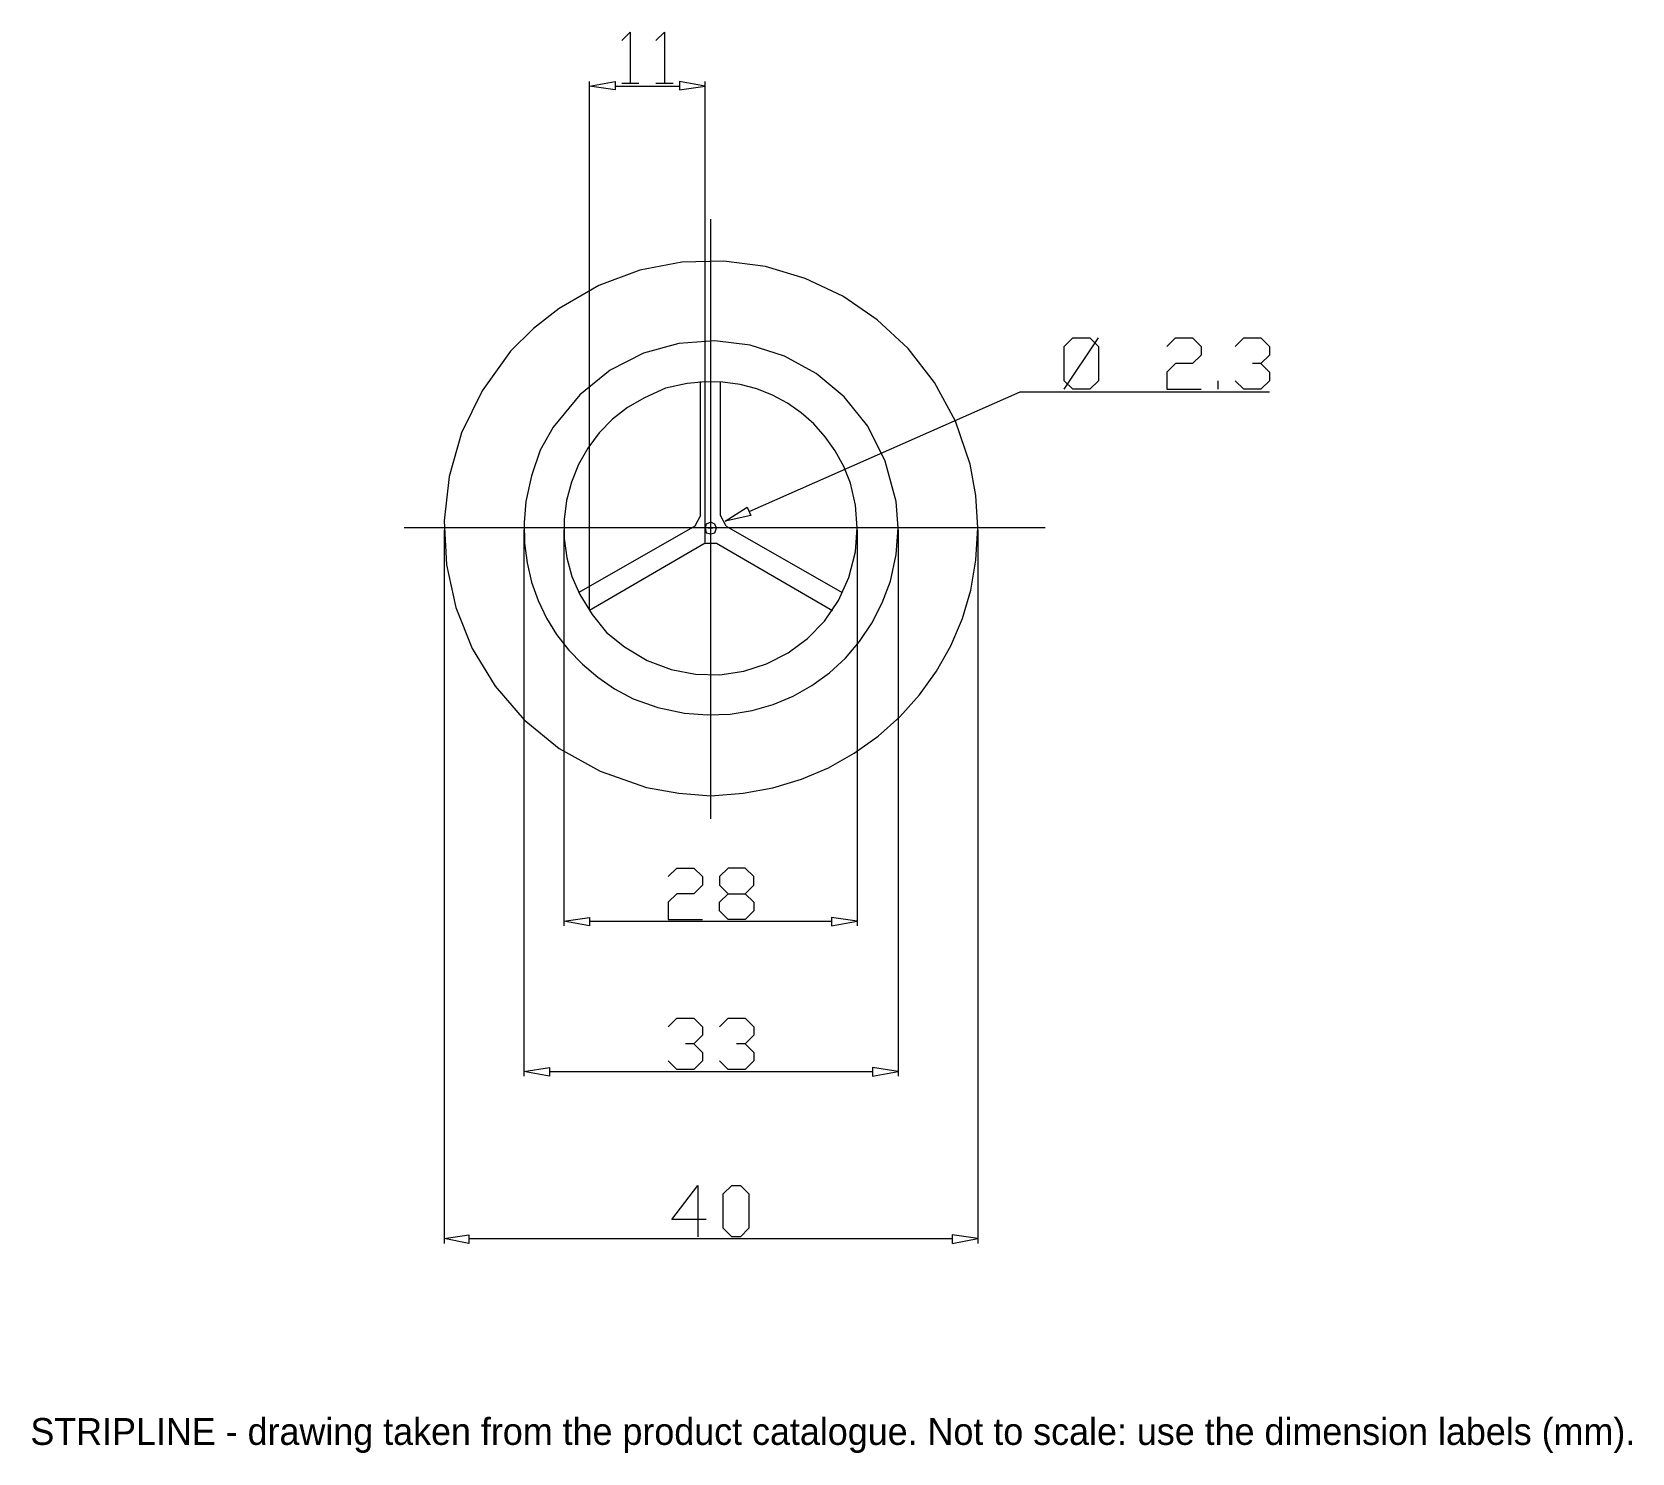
# Model space of a CAD drawing. Extents: x 0 to 239, y -13 to 199.
import ezdxf

# ---------------------------------------------------------------- set-up
doc = ezdxf.new("R2010")
doc.units = 0
doc.layers.add('GEOMETRY', color=7, linetype='Continuous')
doc.layers.add('NOTE', color=1, linetype='Continuous')

msp = doc.modelspace()

# ---------------------------------------------------------------- linework, layer by layer
at = {"layer": 'GEOMETRY', "lineweight": 13}
for points in [[(88.18, 197.36), (89.45, 198.64), (89.45, 190.99)], [(93.28, 197.36), (94.55, 198.64), (94.55, 190.99)], [(83.36, 112.66), (83.36, 191.27)], [(88.18, 190.99), (90.73, 190.99)], [(93.28, 190.99), (95.83, 190.99)], [(100.64, 122.58), (100.64, 191.27)], [(87.19, 190.56), (96.82, 190.56)], [(101.49, 81.36), (101.49, 170.74)], [(154.18, 145.38), (159.28, 153.03)], [(169.48, 151.75), (170.76, 153.03), (173.3, 153.03), (174.58, 151.75), (174.58, 150.48), (173.3, 149.21), (170.76, 149.21), (169.48, 147.93), (169.48, 145.38), (174.58, 145.38)], [(179.68, 151.75), (180.95, 153.03), (183.5, 153.03), (184.78, 151.75), (184.78, 150.48), (183.5, 149.21), (182.23, 149.21)], [(183.5, 149.21), (184.78, 147.93), (184.78, 146.66), (183.5, 145.38), (180.95, 145.38), (179.68, 146.66)], [(99.94, 126.54), (99.94, 146.52)], [(102.91, 126.54), (102.91, 146.52)], [(177.13, 145.38), (177.13, 146.66)], [(184.78, 144.96), (147.53, 144.96), (107.16, 127.11)], [(99.93, 126.54), (99.08, 124.99)], [(103.76, 124.99), (102.91, 126.54)], [(151.35, 124.7), (55.74, 124.7)], [(61.69, 124.42), (61.69, 18.05)], [(73.59, 124.42), (73.59, 42.98)], [(79.54, 124.42), (79.54, 65.36)], [(99.08, 124.99), (81.8, 115.07)], [(101.07, 124.7), (101.78, 124.7)], [(101.49, 124.28), (101.49, 124.99)], [(103.76, 124.99), (121.04, 115.07)], [(123.31, 124.42), (123.31, 65.36)], [(129.4, 124.42), (129.4, 42.98)], [(141.29, 124.42), (141.29, 18.05)], [(100.64, 122.44), (83.36, 112.38)], [(100.64, 122.44), (102.34, 122.44)], [(102.34, 122.44), (119.62, 112.38)], [(95.12, 72.72), (96.39, 73.99), (98.94, 73.99), (100.22, 72.72), (100.22, 71.44), (98.94, 70.17), (96.39, 70.17), (95.12, 68.9), (95.12, 66.35), (100.22, 66.35)], [(104.04, 66.35), (102.77, 67.62), (102.77, 68.9), (104.04, 70.17), (106.59, 70.17), (107.87, 71.44), (107.87, 72.72), (106.59, 73.99), (104.04, 73.99), (102.77, 72.72), (102.77, 71.44), (104.04, 70.17)], [(106.59, 70.17), (107.87, 68.9), (107.87, 67.62), (106.59, 66.35), (104.04, 66.35)], [(83.36, 66.06), (119.48, 66.06)], [(95.12, 50.34), (96.39, 51.61), (98.94, 51.61), (100.22, 50.34), (100.22, 49.07), (98.94, 47.79), (97.67, 47.79)], [(102.77, 50.34), (104.04, 51.61), (106.59, 51.61), (107.87, 50.34), (107.87, 49.07), (106.59, 47.79), (105.32, 47.79)], [(98.94, 47.79), (100.22, 46.52), (100.22, 45.24), (98.94, 43.97), (96.39, 43.97), (95.12, 45.24)], [(106.59, 47.79), (107.87, 46.52), (107.87, 45.24), (106.59, 43.97), (104.04, 43.97), (102.77, 45.24)], [(77.41, 43.68), (125.57, 43.68)], [(100.78, 21.59), (95.68, 21.59), (99.51, 26.69), (99.51, 19.04)], [(65.37, 18.76), (137.47, 18.76)]]:
    msp.add_lwpolyline(points, dxfattribs=at)
for points in [[(87.19, 191.27), (87.19, 190), (83.36, 190.56), (87.19, 191.27)], [(96.82, 191.27), (96.82, 190), (100.64, 190.56), (96.82, 191.27)], [(141.29, 124.7), (141.01, 129.52), (140.16, 134.19), (137.94, 140.62), (134.81, 146.39), (130.9, 151.45), (126.3, 155.75), (121.15, 159.25), (115.54, 161.91), (109.6, 163.67), (103.43, 164.48), (97.16, 164.32), (90.89, 163.11), (84.75, 160.83), (78.83, 157.42), (75.01, 154.45), (71.61, 151.05), (67.35, 145.16), (64.31, 138.9), (62.44, 132.39), (61.7, 125.78), (62.05, 119.21), (63.46, 112.82), (65.89, 106.75), (69.29, 101.13), (73.62, 96.11), (78.86, 91.83), (84.95, 88.42), (91.86, 86.03), (96.68, 85.18), (101.49, 84.76), (106.31, 85.18), (110.73, 85.96), (114.98, 87.23), (119.03, 88.96), (122.85, 91.11), (126.4, 93.65), (129.65, 96.56), (132.57, 99.8), (135.12, 103.34), (137.27, 107.15), (138.99, 111.2), (140.25, 115.45), (141.01, 119.89), (141.29, 124.7)], [(158.01, 153.03), (159.28, 151.75), (159.28, 146.66), (158.01, 145.38), (155.46, 145.38), (154.18, 146.66), (154.18, 151.75), (155.46, 153.03), (158.01, 153.03)], [(129.4, 124.7), (129.11, 128.67), (127.49, 134.68), (124.86, 139.88), (121.36, 144.25), (117.17, 147.73), (112.45, 150.31), (107.36, 151.94), (102.05, 152.58), (96.69, 152.2), (91.45, 150.76), (86.47, 148.22), (81.93, 144.55), (77.98, 139.71), (76, 136.32), (74.72, 132.49), (73.87, 128.67), (73.62, 125.52), (73.68, 122.45), (74.06, 119.48), (74.74, 116.62), (75.7, 113.88), (76.96, 111.27), (78.48, 108.82), (80.27, 106.52), (82.31, 104.4), (84.6, 102.46), (87.13, 100.73), (89.88, 99.21), (93.56, 97.93), (97.53, 97.08), (100.98, 96.82), (104.36, 96.96), (107.63, 97.48), (110.76, 98.37), (113.75, 99.61), (116.55, 101.19), (119.15, 103.09), (121.53, 105.28), (123.65, 107.77), (125.5, 110.52), (127.04, 113.53), (128.26, 116.77), (129.11, 120.74), (129.4, 124.7)], [(123.31, 124.7), (123.02, 128.1), (122.31, 131.36), (121.3, 133.87), (120.03, 136.18), (118.54, 138.3), (116.84, 140.21), (114.94, 141.88), (112.88, 143.32), (110.66, 144.51), (108.31, 145.43), (105.84, 146.08), (103.28, 146.44), (100.64, 146.49), (97.95, 146.23), (94.69, 145.52), (91.58, 144.11), (89.05, 142.68), (86.79, 140.92), (84.81, 138.89), (83.13, 136.62), (81.75, 134.14), (80.69, 131.52), (79.97, 128.77), (79.61, 125.96), (79.61, 123.11), (79.99, 120.27), (80.76, 117.48), (81.95, 114.79), (83.79, 111.81), (85.91, 109.12), (88.6, 107), (92, 104.94), (95.55, 103.58), (99.18, 102.88), (102.81, 102.81), (106.37, 103.35), (109.79, 104.44), (112.98, 106.08), (115.88, 108.22), (118.41, 110.83), (120.49, 113.87), (122.05, 117.33), (123.02, 121.16), (123.31, 124.7)], [(106.87, 127.82), (107.44, 126.54), (103.62, 125.69), (106.87, 127.82)], [(102.34, 124.7), (102.06, 125.27), (101.49, 125.55), (100.78, 125.27), (100.64, 124.7), (100.78, 123.99), (101.49, 123.85), (102.06, 123.99), (102.34, 124.7)], [(83.36, 66.63), (83.36, 65.36), (79.54, 66.06), (83.36, 66.63)], [(119.48, 66.63), (119.48, 65.36), (123.31, 66.06), (119.48, 66.63)], [(77.41, 44.25), (77.41, 42.98), (73.59, 43.68), (77.41, 44.25)], [(125.57, 44.25), (125.57, 42.98), (129.4, 43.68), (125.57, 44.25)], [(104.61, 19.04), (103.33, 20.31), (103.33, 25.41), (104.61, 26.69), (105.88, 26.69), (107.16, 25.41), (107.16, 20.31), (105.88, 19.04), (104.61, 19.04)], [(65.37, 19.32), (65.37, 18.05), (61.69, 18.76), (65.37, 19.32)], [(137.47, 19.32), (137.47, 18.05), (141.29, 18.76), (137.47, 19.32)]]:
    msp.add_lwpolyline(points, close=True, dxfattribs=at)

# ---------------------------------------------------------------- texts
at = {"layer": 'NOTE'}
msp.add_text('STRIPLINE - drawing taken from the product catalogue. Not to scale: use the dimension labels (mm).', height=4, dxfattribs=at).set_placement((0, -12))

doc.saveas('drawing.dxf')
